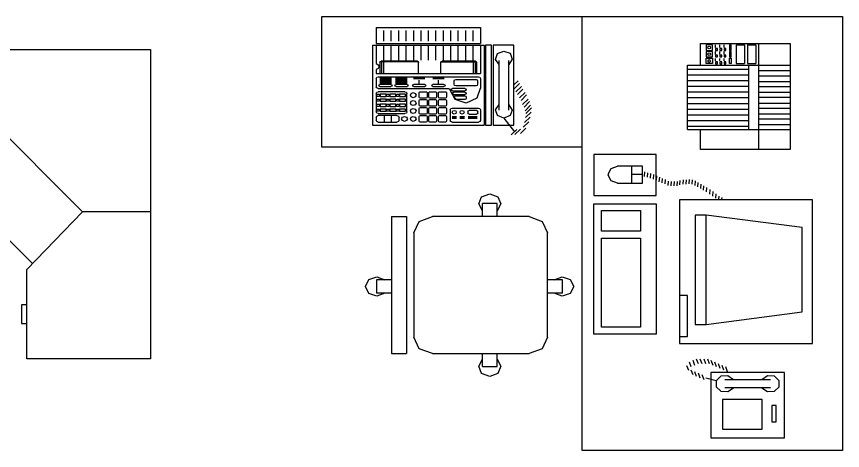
# Model space of a CAD drawing. Header units: millimetres. Extents: x 2198.5 to 2287.8, y 1208.8 to 1298.1.
# Drawn here: x 2219.79 to 2225.07, y 1221.52 to 1224.29 of the extents above; entities that cross this region are included whole.
import ezdxf

# ---------------------------------------------------------------- set-up
doc = ezdxf.new("R2010")
doc.units = ezdxf.units.MM
doc.layers.add('10-MUEBLES', color=7, linetype='Continuous')

# ---------------------------------------------------------------- blocks, each defined once
blk = doc.blocks.new('MOPLS015')
at = {"linetype": 'Continuous'}
for p, q in [((-0.7874, 0), (-0.7874, -0.3302)), ((-1.0388, -0.572), (-0.572, -1.0388)), ((0, -0.7874), (-0.3302, -0.7874))]:
    blk.add_line(p, q, dxfattribs=at)
blk.add_lwpolyline([(-1.5, 0), (0, 0), (0, -1.5), (-0.6, -1.5), (-0.6, -1.0677), (-0.3302, -0.7874), (-0.7874, -0.3302), (-1.0676, -0.6), (-1.5, -0.6), (-1.5, 0)], close=True, dxfattribs=at)
for points in [[(-1.3289, -0.6), (-1.3289, -0.6254), (-1.2386, -0.6254), (-1.2386, -0.6)], [(-0.6, -1.2387), (-0.6254, -1.2387), (-0.6254, -1.329), (-0.6, -1.329)]]:
    blk.add_lwpolyline(points)
blk = doc.blocks.new('escritorio3')
for p, q in [((-49.555, -360.042), (-32.946, -360.042)), ((-49.555, -364.205), (-49.555, -360.042)), ((-41.248, -373.886), (-41.248, -360.042)), ((-32.946, -360.042), (-32.946, -373.886)), ((-47.824, -360.394), (-44.5, -360.394)), ((-47.824, -360.394), (-47.824, -360.903)), ((-47.589, -360.489), (-47.589, -360.825)), ((-47.354, -360.489), (-47.354, -360.825)), ((-47.114, -360.489), (-47.114, -360.825)), ((-46.879, -360.489), (-46.879, -360.825)), ((-46.639, -360.489), (-46.639, -360.825)), ((-46.405, -360.489), (-46.405, -360.825)), ((-46.164, -360.489), (-46.164, -360.825)), ((-45.93, -360.489), (-45.93, -360.825)), ((-45.689, -360.489), (-45.689, -360.825)), ((-45.455, -360.489), (-45.455, -360.825)), ((-45.215, -360.489), (-45.215, -360.825)), ((-44.98, -360.489), (-44.98, -360.825)), ((-44.745, -360.489), (-44.745, -360.825)), ((-44.5, -360.394), (-44.5, -360.903)), ((-47.941, -360.953), (-44.382, -360.953)), ((-47.941, -360.953), (-47.941, -363.512)), ((-47.824, -360.903), (-44.5, -360.903)), ((-47.824, -360.953), (-47.824, -361.545)), ((-47.589, -360.987), (-47.589, -361.434)), ((-47.354, -360.987), (-47.354, -361.434)), ((-47.114, -360.987), (-47.114, -361.434)), ((-46.879, -360.987), (-46.879, -361.434)), ((-46.639, -360.987), (-46.639, -361.434)), ((-46.405, -360.987), (-46.405, -361.434)), ((-46.164, -360.987), (-46.164, -361.434)), ((-45.93, -360.987), (-45.93, -361.434)), ((-45.689, -360.987), (-45.689, -361.434)), ((-45.455, -360.987), (-45.455, -361.434)), ((-45.215, -360.987), (-45.215, -361.434)), ((-44.98, -360.987), (-44.98, -361.434)), ((-44.745, -360.987), (-44.745, -361.434)), ((-44.5, -360.953), (-44.5, -361.858)), ((-44.382, -360.953), (-44.382, -363.512)), ((-44.142, -360.953), (-44.332, -360.953)), ((-44.332, -360.953), (-44.332, -363.512)), ((-44.142, -363.512), (-44.142, -360.953)), ((-43.432, -360.953), (-44.092, -360.953)), ((-44.092, -360.953), (-44.092, -363.512)), ((-43.432, -363.512), (-43.432, -360.953)), ((-37.477, -360.903), (-34.611, -360.903)), ((-37.477, -361.59), (-37.477, -360.903)), ((-37.298, -360.942), (-37.298, -361.121)), ((-37.097, -360.942), (-37.298, -360.942)), ((-37.248, -361.037), (-37.237, -361.003)), ((-37.237, -361.065), (-37.248, -361.037)), ((-37.237, -361.003), (-37.198, -360.992)), ((-37.198, -360.992), (-37.164, -361.003)), ((-37.164, -361.003), (-37.153, -361.037)), ((-37.153, -361.037), (-37.164, -361.065)), ((-37.097, -361.121), (-37.097, -360.942)), ((-36.997, -361.031), (-36.997, -360.947)), ((-36.997, -361.059), (-36.997, -361.121)), ((-36.935, -361.059), (-36.997, -361.059)), ((-36.935, -361.121), (-36.935, -361.059)), ((-36.863, -361.031), (-36.863, -360.947)), ((-36.857, -361.059), (-36.857, -361.121)), ((-36.801, -361.059), (-36.857, -361.059)), ((-36.801, -361.121), (-36.801, -361.059)), ((-36.723, -361.031), (-36.723, -360.947)), ((-36.723, -361.059), (-36.723, -361.121)), ((-36.667, -361.059), (-36.723, -361.059)), ((-36.667, -361.121), (-36.667, -361.059)), ((-36.555, -360.942), (-36.555, -361.121)), ((-36.499, -360.942), (-36.555, -360.942)), ((-36.499, -361.121), (-36.499, -360.942)), ((-36.337, -360.942), (-36.069, -360.942)), ((-36.337, -360.942), (-36.337, -361.545)), ((-36.069, -360.942), (-36.069, -361.545)), ((-35.98, -360.942), (-35.98, -361.545)), ((-35.98, -360.942), (-35.712, -360.942)), ((-35.712, -360.942), (-35.712, -361.545)), ((-35.628, -360.903), (-35.628, -364.283)), ((-34.611, -360.903), (-34.611, -364.283)), ((-44.019, -361.411), (-43.958, -361.227)), ((-43.958, -361.227), (-43.757, -361.143)), ((-43.757, -361.143), (-43.555, -361.216)), ((-43.555, -361.216), (-43.483, -361.4)), ((-37.298, -361.121), (-37.097, -361.121)), ((-37.298, -361.16), (-37.298, -361.333)), ((-37.097, -361.16), (-37.298, -361.16)), ((-37.248, -361.244), (-37.237, -361.216)), ((-37.237, -361.277), (-37.248, -361.244)), ((-37.198, -361.076), (-37.237, -361.065)), ((-37.237, -361.216), (-37.198, -361.204)), ((-37.198, -361.288), (-37.237, -361.277)), ((-37.164, -361.065), (-37.198, -361.076)), ((-37.198, -361.204), (-37.164, -361.216)), ((-37.164, -361.277), (-37.198, -361.288)), ((-37.164, -361.216), (-37.153, -361.244)), ((-37.153, -361.244), (-37.164, -361.277)), ((-37.097, -361.333), (-37.097, -361.16)), ((-36.997, -361.121), (-36.935, -361.121)), ((-36.997, -361.249), (-36.997, -361.16)), ((-36.997, -361.271), (-36.997, -361.333)), ((-36.935, -361.271), (-36.997, -361.271)), ((-36.935, -361.333), (-36.935, -361.271)), ((-36.863, -361.249), (-36.863, -361.16)), ((-36.857, -361.121), (-36.801, -361.121)), ((-36.857, -361.271), (-36.857, -361.333)), ((-36.801, -361.271), (-36.857, -361.271)), ((-36.801, -361.333), (-36.801, -361.271)), ((-36.723, -361.121), (-36.667, -361.121)), ((-36.723, -361.249), (-36.723, -361.16)), ((-36.723, -361.271), (-36.723, -361.333)), ((-36.667, -361.271), (-36.723, -361.271)), ((-36.667, -361.333), (-36.667, -361.271)), ((-36.555, -361.121), (-36.499, -361.121)), ((-36.555, -361.16), (-36.555, -361.333)), ((-36.499, -361.16), (-36.555, -361.16)), ((-36.499, -361.333), (-36.499, -361.16)), ((-47.824, -361.545), (-47.757, -361.579)), ((-47.757, -361.579), (-47.729, -361.64)), ((-47.706, -361.506), (-47.69, -361.478)), ((-47.706, -361.506), (-47.706, -361.858)), ((-47.69, -361.478), (-47.656, -361.461)), ((-47.656, -361.461), (-46.522, -361.461)), ((-47.656, -361.484), (-47.656, -361.858)), ((-46.477, -361.484), (-47.656, -361.484)), ((-47.589, -361.484), (-47.589, -361.858)), ((-46.522, -361.461), (-46.488, -361.478)), ((-46.488, -361.478), (-46.472, -361.506)), ((-46.472, -361.853), (-46.472, -361.506)), ((-45.762, -361.506), (-45.745, -361.478)), ((-45.762, -361.853), (-45.762, -361.506)), ((-45.757, -361.484), (-44.662, -361.484)), ((-45.745, -361.478), (-45.712, -361.461)), ((-45.712, -361.461), (-44.667, -361.461)), ((-44.729, -361.484), (-44.729, -361.858)), ((-44.667, -361.461), (-44.634, -361.478)), ((-44.662, -361.484), (-44.662, -361.858)), ((-44.634, -361.478), (-44.622, -361.506)), ((-44.622, -361.506), (-44.622, -361.858)), ((-43.896, -361.573), (-44.019, -361.411)), ((-43.896, -363.026), (-43.896, -361.45)), ((-43.483, -361.4), (-43.594, -361.568)), ((-43.594, -363.026), (-43.594, -361.45)), ((-37.89, -361.59), (-34.611, -361.59)), ((-37.89, -363.651), (-37.89, -361.59)), ((-37.298, -361.333), (-37.097, -361.333)), ((-37.298, -361.372), (-37.097, -361.372)), ((-37.298, -361.545), (-37.298, -361.372)), ((-37.097, -361.545), (-37.298, -361.545)), ((-37.248, -361.461), (-37.237, -361.434)), ((-37.237, -361.489), (-37.248, -361.461)), ((-37.237, -361.434), (-37.198, -361.417)), ((-37.198, -361.506), (-37.237, -361.489)), ((-37.198, -361.417), (-37.164, -361.434)), ((-37.164, -361.489), (-37.198, -361.506)), ((-37.164, -361.434), (-37.153, -361.461)), ((-37.153, -361.461), (-37.164, -361.489)), ((-37.097, -361.372), (-37.097, -361.545)), ((-36.997, -361.333), (-36.935, -361.333)), ((-36.997, -361.461), (-36.997, -361.378)), ((-36.997, -361.489), (-36.997, -361.551)), ((-36.935, -361.489), (-36.997, -361.489)), ((-36.997, -361.551), (-36.935, -361.551)), ((-36.935, -361.551), (-36.935, -361.489)), ((-36.863, -361.461), (-36.863, -361.378)), ((-36.857, -361.333), (-36.801, -361.333)), ((-36.857, -361.489), (-36.857, -361.551)), ((-36.801, -361.489), (-36.857, -361.489)), ((-36.857, -361.551), (-36.801, -361.551)), ((-36.801, -361.551), (-36.801, -361.489)), ((-36.723, -361.333), (-36.667, -361.333)), ((-36.723, -361.461), (-36.723, -361.378)), ((-36.723, -361.489), (-36.723, -361.551)), ((-36.667, -361.489), (-36.723, -361.489)), ((-36.723, -361.551), (-36.667, -361.551)), ((-36.667, -361.551), (-36.667, -361.489)), ((-36.555, -361.333), (-36.499, -361.333)), ((-36.555, -361.372), (-36.499, -361.372)), ((-36.555, -361.545), (-36.555, -361.372)), ((-36.499, -361.545), (-36.555, -361.545)), ((-36.499, -361.372), (-36.499, -361.545)), ((-36.337, -361.545), (-36.069, -361.545)), ((-35.98, -361.545), (-35.712, -361.545)), ((-35.93, -363.651), (-35.93, -361.59)), ((-47.757, -361.702), (-47.824, -361.73)), ((-47.824, -361.73), (-47.824, -361.858)), ((-47.729, -361.64), (-47.757, -361.702)), ((-37.89, -361.718), (-35.93, -361.718)), ((-35.628, -361.769), (-34.611, -361.769)), ((-47.824, -361.858), (-44.5, -361.858)), ((-47.824, -362.015), (-47.807, -361.975)), ((-47.824, -362.015), (-47.824, -362.288)), ((-47.807, -361.975), (-47.762, -361.964)), ((-47.762, -361.964), (-44.561, -361.964)), ((-47.338, -362.003), (-47.706, -362.003)), ((-47.338, -362.026), (-47.706, -362.026)), ((-47.338, -362.054), (-47.706, -362.054)), ((-47.338, -362.076), (-47.706, -362.076)), ((-47.338, -362.098), (-47.706, -362.098)), ((-46.84, -362.003), (-47.209, -362.003)), ((-46.84, -362.026), (-47.209, -362.026)), ((-46.84, -362.054), (-47.209, -362.054)), ((-46.84, -362.076), (-47.209, -362.076)), ((-46.84, -362.098), (-47.209, -362.098)), ((-46.271, -362.003), (-46.639, -362.003)), ((-46.271, -362.015), (-46.639, -362.015)), ((-46.271, -362.026), (-46.639, -362.026)), ((-46.449, -362.21), (-46.449, -362.07)), ((-45.656, -362.003), (-46.019, -362.003)), ((-45.656, -362.015), (-46.019, -362.015)), ((-45.656, -362.026), (-46.019, -362.026)), ((-45.84, -362.21), (-45.84, -362.07)), ((-45.338, -362.093), (-45.321, -362.059)), ((-45.338, -362.204), (-45.338, -362.093)), ((-45.321, -362.059), (-45.287, -362.048)), ((-45.287, -362.048), (-44.634, -362.048)), ((-44.634, -362.048), (-44.6, -362.059)), ((-44.6, -362.059), (-44.589, -362.093)), ((-44.589, -362.093), (-44.589, -362.204)), ((-44.561, -361.964), (-44.516, -361.975)), ((-44.516, -361.975), (-44.5, -362.015)), ((-44.5, -362.015), (-44.5, -362.339)), ((-43.432, -362.221), (-43.298, -362.093)), ((-37.89, -361.903), (-35.93, -361.903)), ((-37.89, -362.087), (-35.93, -362.087)), ((-35.628, -361.931), (-34.611, -361.931)), ((-35.628, -362.115), (-34.611, -362.115)), ((-47.807, -362.322), (-47.824, -362.288)), ((-47.762, -362.339), (-47.807, -362.322)), ((-47.762, -362.339), (-45.516, -362.339)), ((-47.745, -362.244), (-47.734, -362.221)), ((-47.734, -362.266), (-47.745, -362.238)), ((-47.745, -362.244), (-47.745, -362.238)), ((-47.734, -362.221), (-47.706, -362.21)), ((-47.706, -362.272), (-47.734, -362.266)), ((-47.338, -362.121), (-47.706, -362.121)), ((-47.338, -362.16), (-47.706, -362.16)), ((-47.338, -362.182), (-47.706, -362.182)), ((-47.354, -362.21), (-47.706, -362.21)), ((-47.706, -362.272), (-47.354, -362.272)), ((-47.354, -362.21), (-47.326, -362.221)), ((-47.326, -362.266), (-47.354, -362.272)), ((-47.326, -362.221), (-47.315, -362.244)), ((-47.315, -362.238), (-47.326, -362.266)), ((-47.315, -362.238), (-47.315, -362.244)), ((-47.226, -362.244), (-47.215, -362.221)), ((-47.215, -362.266), (-47.226, -362.238)), ((-47.226, -362.244), (-47.226, -362.238)), ((-47.215, -362.221), (-47.192, -362.21)), ((-47.192, -362.272), (-47.215, -362.266)), ((-46.84, -362.121), (-47.209, -362.121)), ((-46.84, -362.16), (-47.209, -362.16)), ((-46.84, -362.182), (-47.209, -362.182)), ((-46.835, -362.21), (-47.192, -362.21)), ((-47.192, -362.272), (-46.835, -362.272)), ((-46.835, -362.21), (-46.812, -362.221)), ((-46.812, -362.266), (-46.835, -362.272)), ((-46.812, -362.221), (-46.801, -362.244)), ((-46.801, -362.238), (-46.812, -362.266)), ((-46.801, -362.238), (-46.801, -362.244)), ((-46.667, -362.244), (-46.656, -362.221)), ((-46.656, -362.266), (-46.667, -362.238)), ((-46.667, -362.244), (-46.667, -362.238)), ((-46.656, -362.221), (-46.628, -362.21)), ((-46.628, -362.272), (-46.656, -362.266)), ((-46.276, -362.21), (-46.628, -362.21)), ((-46.628, -362.272), (-46.276, -362.272)), ((-46.276, -362.21), (-46.248, -362.221)), ((-46.248, -362.266), (-46.276, -362.272)), ((-46.248, -362.221), (-46.237, -362.244)), ((-46.237, -362.238), (-46.248, -362.266)), ((-46.237, -362.238), (-46.237, -362.244)), ((-46.053, -362.244), (-46.041, -362.221)), ((-46.041, -362.266), (-46.053, -362.238)), ((-46.053, -362.244), (-46.053, -362.238)), ((-46.041, -362.221), (-46.019, -362.21)), ((-46.019, -362.272), (-46.041, -362.266)), ((-45.662, -362.21), (-46.019, -362.21)), ((-46.019, -362.272), (-45.662, -362.272)), ((-45.662, -362.21), (-45.639, -362.221)), ((-45.639, -362.266), (-45.662, -362.272)), ((-45.639, -362.221), (-45.628, -362.244)), ((-45.628, -362.238), (-45.639, -362.266)), ((-45.628, -362.238), (-45.628, -362.244)), ((-45.516, -362.339), (-45.477, -362.355)), ((-45.477, -362.355), (-45.46, -362.389)), ((-45.433, -362.372), (-45.421, -362.35)), ((-45.433, -362.372), (-45.433, -362.378)), ((-45.421, -362.406), (-45.433, -362.378)), ((-45.421, -362.35), (-45.393, -362.339)), ((-44.997, -362.339), (-45.393, -362.339)), ((-45.321, -362.238), (-45.338, -362.204)), ((-45.287, -362.249), (-45.321, -362.238)), ((-44.634, -362.249), (-45.287, -362.249)), ((-44.997, -362.339), (-44.969, -362.35)), ((-44.969, -362.35), (-44.958, -362.372)), ((-44.958, -362.378), (-44.969, -362.406)), ((-44.958, -362.378), (-44.958, -362.372)), ((-44.6, -362.238), (-44.634, -362.249)), ((-44.505, -362.339), (-44.617, -362.651)), ((-44.589, -362.204), (-44.6, -362.238)), ((-44.505, -362.339), (-44.5, -362.339)), ((-43.427, -362.35), (-43.254, -362.177)), ((-43.365, -362.445), (-43.187, -362.272)), ((-43.321, -362.534), (-43.142, -362.361)), ((-37.89, -362.266), (-35.93, -362.266)), ((-35.628, -362.277), (-34.611, -362.277)), ((-47.824, -362.495), (-47.807, -362.456)), ((-47.824, -362.495), (-47.824, -363.087)), ((-47.807, -362.456), (-47.762, -362.445)), ((-47.801, -362.529), (-47.796, -362.523)), ((-47.801, -362.579), (-47.801, -362.529)), ((-47.796, -362.584), (-47.801, -362.579)), ((-47.796, -362.523), (-47.79, -362.517)), ((-47.79, -362.59), (-47.796, -362.584)), ((-47.79, -362.517), (-47.729, -362.517)), ((-47.729, -362.59), (-47.79, -362.59)), ((-46.907, -362.445), (-47.762, -362.445)), ((-47.729, -362.517), (-47.717, -362.523)), ((-47.717, -362.584), (-47.729, -362.59)), ((-47.717, -362.523), (-47.717, -362.529)), ((-47.717, -362.529), (-47.717, -362.579)), ((-47.717, -362.579), (-47.717, -362.584)), ((-47.701, -362.517), (-47.701, -362.59)), ((-47.505, -362.517), (-47.701, -362.517)), ((-47.701, -362.59), (-47.505, -362.59)), ((-47.505, -362.59), (-47.505, -362.517)), ((-47.494, -362.529), (-47.488, -362.523)), ((-47.494, -362.579), (-47.494, -362.529)), ((-47.488, -362.584), (-47.494, -362.579)), ((-47.488, -362.523), (-47.483, -362.517)), ((-47.483, -362.59), (-47.488, -362.584)), ((-47.483, -362.517), (-47.421, -362.517)), ((-47.421, -362.59), (-47.483, -362.59)), ((-47.421, -362.517), (-47.41, -362.523)), ((-47.41, -362.584), (-47.421, -362.59)), ((-47.41, -362.523), (-47.41, -362.529)), ((-47.41, -362.529), (-47.41, -362.579)), ((-47.41, -362.579), (-47.41, -362.584)), ((-47.393, -362.517), (-47.393, -362.59)), ((-47.198, -362.517), (-47.393, -362.517)), ((-47.393, -362.59), (-47.198, -362.59)), ((-47.198, -362.59), (-47.198, -362.517)), ((-47.181, -362.529), (-47.176, -362.523)), ((-47.181, -362.579), (-47.181, -362.529)), ((-47.176, -362.584), (-47.181, -362.579)), ((-47.176, -362.523), (-47.17, -362.517)), ((-47.17, -362.59), (-47.176, -362.584)), ((-47.17, -362.517), (-47.109, -362.517)), ((-47.109, -362.59), (-47.17, -362.59)), ((-47.109, -362.517), (-47.097, -362.523)), ((-47.097, -362.584), (-47.109, -362.59)), ((-47.097, -362.523), (-47.097, -362.529)), ((-47.097, -362.529), (-47.097, -362.579)), ((-47.097, -362.579), (-47.097, -362.584)), ((-47.081, -362.517), (-47.081, -362.59)), ((-46.885, -362.517), (-47.081, -362.517)), ((-47.081, -362.59), (-46.885, -362.59)), ((-46.907, -362.445), (-46.863, -362.456)), ((-46.885, -362.59), (-46.885, -362.517)), ((-46.863, -362.456), (-46.846, -362.495)), ((-46.846, -363.087), (-46.846, -362.495)), ((-46.734, -362.551), (-46.712, -362.495)), ((-46.712, -362.607), (-46.734, -362.551)), ((-46.712, -362.495), (-46.645, -362.467)), ((-46.645, -362.635), (-46.712, -362.607)), ((-46.645, -362.467), (-46.578, -362.495)), ((-46.578, -362.607), (-46.645, -362.635)), ((-46.578, -362.495), (-46.55, -362.551)), ((-46.55, -362.551), (-46.578, -362.607)), ((-46.455, -362.478), (-46.444, -362.45)), ((-46.455, -362.618), (-46.455, -362.478)), ((-46.444, -362.64), (-46.455, -362.618)), ((-46.444, -362.45), (-46.416, -362.445)), ((-46.416, -362.651), (-46.444, -362.64)), ((-46.416, -362.445), (-46.237, -362.445)), ((-46.237, -362.445), (-46.209, -362.45)), ((-46.209, -362.64), (-46.237, -362.651)), ((-46.209, -362.45), (-46.198, -362.478)), ((-46.198, -362.618), (-46.209, -362.64)), ((-46.198, -362.478), (-46.198, -362.618)), ((-46.148, -362.478), (-46.136, -362.45)), ((-46.148, -362.618), (-46.148, -362.478)), ((-46.136, -362.64), (-46.148, -362.618)), ((-46.136, -362.45), (-46.114, -362.445)), ((-46.114, -362.651), (-46.136, -362.64)), ((-46.114, -362.445), (-45.93, -362.445)), ((-45.93, -362.445), (-45.907, -362.45)), ((-45.907, -362.64), (-45.93, -362.651)), ((-45.907, -362.45), (-45.896, -362.478)), ((-45.896, -362.618), (-45.907, -362.64)), ((-45.896, -362.478), (-45.896, -362.618)), ((-45.835, -362.478), (-45.824, -362.45)), ((-45.835, -362.618), (-45.835, -362.478)), ((-45.824, -362.64), (-45.835, -362.618)), ((-45.824, -362.45), (-45.796, -362.445)), ((-45.796, -362.651), (-45.824, -362.64)), ((-45.796, -362.445), (-45.617, -362.445)), ((-45.617, -362.445), (-45.589, -362.45)), ((-45.589, -362.64), (-45.617, -362.651)), ((-45.589, -362.45), (-45.578, -362.478)), ((-45.578, -362.618), (-45.589, -362.64)), ((-45.578, -362.478), (-45.578, -362.618)), ((-45.304, -362.691), (-45.46, -362.389)), ((-45.393, -362.411), (-45.421, -362.406)), ((-45.393, -362.411), (-44.997, -362.411)), ((-45.388, -362.489), (-45.377, -362.467)), ((-45.388, -362.489), (-45.388, -362.495)), ((-45.377, -362.517), (-45.388, -362.495)), ((-45.377, -362.467), (-45.349, -362.456)), ((-45.349, -362.529), (-45.377, -362.517)), ((-44.997, -362.456), (-45.349, -362.456)), ((-45.349, -362.529), (-44.997, -362.529)), ((-45.332, -362.596), (-45.321, -362.573)), ((-45.326, -362.623), (-45.332, -362.596)), ((-45.326, -362.623), (-45.27, -362.674)), ((-45.321, -362.573), (-45.298, -362.568)), ((-45.298, -362.568), (-44.997, -362.568)), ((-44.969, -362.406), (-44.997, -362.411)), ((-44.997, -362.456), (-44.969, -362.467)), ((-44.969, -362.517), (-44.997, -362.529)), ((-44.997, -362.568), (-44.969, -362.579)), ((-44.969, -362.467), (-44.958, -362.489)), ((-44.958, -362.495), (-44.969, -362.517)), ((-44.969, -362.579), (-44.958, -362.601)), ((-44.958, -362.495), (-44.958, -362.489)), ((-44.958, -362.601), (-44.958, -362.657)), ((-43.248, -362.635), (-43.069, -362.461)), ((-43.203, -362.718), (-43.025, -362.545)), ((-37.89, -362.45), (-35.93, -362.45)), ((-37.89, -362.629), (-35.93, -362.629)), ((-35.628, -362.456), (-34.611, -362.456)), ((-35.628, -362.618), (-34.611, -362.618)), ((-47.801, -362.685), (-47.796, -362.679)), ((-47.801, -362.735), (-47.801, -362.685)), ((-47.796, -362.741), (-47.801, -362.735)), ((-47.801, -362.847), (-47.796, -362.841)), ((-47.801, -362.897), (-47.801, -362.847)), ((-47.796, -362.903), (-47.801, -362.897)), ((-47.796, -362.679), (-47.79, -362.679)), ((-47.79, -362.746), (-47.796, -362.741)), ((-47.796, -362.841), (-47.79, -362.836)), ((-47.79, -362.908), (-47.796, -362.903)), ((-47.79, -362.679), (-47.729, -362.679)), ((-47.729, -362.746), (-47.79, -362.746)), ((-47.79, -362.836), (-47.729, -362.836)), ((-47.729, -362.679), (-47.717, -362.679)), ((-47.717, -362.741), (-47.729, -362.746)), ((-47.729, -362.836), (-47.717, -362.841)), ((-47.717, -362.903), (-47.729, -362.908)), ((-47.717, -362.679), (-47.717, -362.685)), ((-47.717, -362.685), (-47.717, -362.735)), ((-47.717, -362.735), (-47.717, -362.741)), ((-47.717, -362.841), (-47.717, -362.847)), ((-47.717, -362.847), (-47.717, -362.897)), ((-47.717, -362.897), (-47.717, -362.903)), ((-47.701, -362.679), (-47.701, -362.746)), ((-47.505, -362.679), (-47.701, -362.679)), ((-47.701, -362.746), (-47.505, -362.746)), ((-47.701, -362.836), (-47.701, -362.908)), ((-47.505, -362.836), (-47.701, -362.836)), ((-47.505, -362.746), (-47.505, -362.679)), ((-47.505, -362.908), (-47.505, -362.836)), ((-47.494, -362.685), (-47.488, -362.679)), ((-47.494, -362.735), (-47.494, -362.685)), ((-47.488, -362.741), (-47.494, -362.735)), ((-47.494, -362.847), (-47.488, -362.841)), ((-47.494, -362.897), (-47.494, -362.847)), ((-47.488, -362.903), (-47.494, -362.897)), ((-47.488, -362.679), (-47.483, -362.679)), ((-47.483, -362.746), (-47.488, -362.741)), ((-47.488, -362.841), (-47.483, -362.836)), ((-47.483, -362.908), (-47.488, -362.903)), ((-47.483, -362.679), (-47.421, -362.679)), ((-47.421, -362.746), (-47.483, -362.746)), ((-47.483, -362.836), (-47.421, -362.836)), ((-47.421, -362.679), (-47.41, -362.679)), ((-47.41, -362.741), (-47.421, -362.746)), ((-47.421, -362.836), (-47.41, -362.841)), ((-47.41, -362.903), (-47.421, -362.908)), ((-47.41, -362.679), (-47.41, -362.685)), ((-47.41, -362.685), (-47.41, -362.735)), ((-47.41, -362.735), (-47.41, -362.741)), ((-47.41, -362.841), (-47.41, -362.847)), ((-47.41, -362.847), (-47.41, -362.897)), ((-47.41, -362.897), (-47.41, -362.903)), ((-47.393, -362.679), (-47.393, -362.746)), ((-47.198, -362.679), (-47.393, -362.679)), ((-47.393, -362.746), (-47.198, -362.746)), ((-47.393, -362.836), (-47.393, -362.908)), ((-47.198, -362.836), (-47.393, -362.836)), ((-47.198, -362.746), (-47.198, -362.679)), ((-47.198, -362.908), (-47.198, -362.836)), ((-47.181, -362.685), (-47.176, -362.679)), ((-47.181, -362.735), (-47.181, -362.685)), ((-47.176, -362.741), (-47.181, -362.735)), ((-47.181, -362.847), (-47.176, -362.841)), ((-47.181, -362.897), (-47.181, -362.847)), ((-47.176, -362.903), (-47.181, -362.897)), ((-47.176, -362.679), (-47.17, -362.679)), ((-47.17, -362.746), (-47.176, -362.741)), ((-47.176, -362.841), (-47.17, -362.836)), ((-47.17, -362.908), (-47.176, -362.903)), ((-47.17, -362.679), (-47.109, -362.679)), ((-47.109, -362.746), (-47.17, -362.746)), ((-47.17, -362.836), (-47.109, -362.836)), ((-47.109, -362.679), (-47.097, -362.679)), ((-47.097, -362.741), (-47.109, -362.746)), ((-47.109, -362.836), (-47.097, -362.841)), ((-47.097, -362.903), (-47.109, -362.908)), ((-47.097, -362.679), (-47.097, -362.685)), ((-47.097, -362.685), (-47.097, -362.735)), ((-47.097, -362.735), (-47.097, -362.741)), ((-47.097, -362.841), (-47.097, -362.847)), ((-47.097, -362.847), (-47.097, -362.897)), ((-47.097, -362.897), (-47.097, -362.903)), ((-47.081, -362.679), (-47.081, -362.746)), ((-46.885, -362.679), (-47.081, -362.679)), ((-47.081, -362.746), (-46.885, -362.746)), ((-47.081, -362.836), (-47.081, -362.908)), ((-46.885, -362.836), (-47.081, -362.836)), ((-46.885, -362.746), (-46.885, -362.679)), ((-46.885, -362.908), (-46.885, -362.836)), ((-46.734, -362.802), (-46.712, -362.746)), ((-46.712, -362.858), (-46.734, -362.802)), ((-46.712, -362.746), (-46.645, -362.718)), ((-46.645, -362.88), (-46.712, -362.858)), ((-46.645, -362.718), (-46.578, -362.746)), ((-46.578, -362.858), (-46.645, -362.88)), ((-46.578, -362.746), (-46.55, -362.802)), ((-46.55, -362.802), (-46.578, -362.858)), ((-46.455, -362.724), (-46.444, -362.702)), ((-46.455, -362.869), (-46.455, -362.724)), ((-46.444, -362.892), (-46.455, -362.869)), ((-46.444, -362.702), (-46.416, -362.691)), ((-46.416, -362.903), (-46.444, -362.892)), ((-46.237, -362.651), (-46.416, -362.651)), ((-46.416, -362.691), (-46.237, -362.691)), ((-46.237, -362.903), (-46.416, -362.903)), ((-46.237, -362.691), (-46.209, -362.702)), ((-46.209, -362.892), (-46.237, -362.903)), ((-46.209, -362.702), (-46.198, -362.724)), ((-46.198, -362.869), (-46.209, -362.892)), ((-46.198, -362.724), (-46.198, -362.869)), ((-46.148, -362.724), (-46.136, -362.702)), ((-46.148, -362.869), (-46.148, -362.724)), ((-46.136, -362.892), (-46.148, -362.869)), ((-46.136, -362.702), (-46.114, -362.691)), ((-46.114, -362.903), (-46.136, -362.892)), ((-45.93, -362.651), (-46.114, -362.651)), ((-46.114, -362.691), (-45.93, -362.691)), ((-45.93, -362.903), (-46.114, -362.903)), ((-45.93, -362.691), (-45.907, -362.702)), ((-45.907, -362.892), (-45.93, -362.903)), ((-45.907, -362.702), (-45.896, -362.724)), ((-45.896, -362.869), (-45.907, -362.892)), ((-45.896, -362.724), (-45.896, -362.869)), ((-45.835, -362.724), (-45.824, -362.702)), ((-45.835, -362.869), (-45.835, -362.724)), ((-45.824, -362.892), (-45.835, -362.869)), ((-45.824, -362.702), (-45.796, -362.691)), ((-45.796, -362.903), (-45.824, -362.892)), ((-45.617, -362.651), (-45.796, -362.651)), ((-45.796, -362.691), (-45.617, -362.691)), ((-45.617, -362.903), (-45.796, -362.903)), ((-45.617, -362.691), (-45.589, -362.702)), ((-45.589, -362.892), (-45.617, -362.903)), ((-45.589, -362.702), (-45.578, -362.724)), ((-45.578, -362.869), (-45.589, -362.892)), ((-45.578, -362.724), (-45.578, -362.869)), ((-44.952, -362.802), (-45.304, -362.691)), ((-45.237, -362.691), (-45.27, -362.674)), ((-44.997, -362.691), (-45.237, -362.691)), ((-44.969, -362.679), (-44.997, -362.691)), ((-44.958, -362.657), (-44.969, -362.679)), ((-44.617, -362.651), (-44.952, -362.802)), ((-44.019, -363.015), (-43.896, -362.847)), ((-43.594, -362.858), (-43.483, -363.026)), ((-43.153, -362.847), (-42.974, -362.674)), ((-43.108, -362.931), (-42.93, -362.758)), ((-43.069, -363.048), (-42.896, -362.875)), ((-37.89, -362.813), (-35.93, -362.813)), ((-35.628, -362.802), (-34.611, -362.802)), ((-47.807, -363.121), (-47.824, -363.087)), ((-47.762, -363.137), (-47.807, -363.121)), ((-47.801, -363.009), (-47.796, -362.998)), ((-47.801, -363.054), (-47.801, -363.009)), ((-47.796, -363.065), (-47.801, -363.054)), ((-47.796, -362.998), (-47.79, -362.998)), ((-47.79, -363.065), (-47.796, -363.065)), ((-47.729, -362.908), (-47.79, -362.908)), ((-47.79, -362.998), (-47.729, -362.998)), ((-47.729, -363.065), (-47.79, -363.065)), ((-47.762, -363.137), (-46.907, -363.137)), ((-47.729, -362.998), (-47.717, -362.998)), ((-47.717, -363.065), (-47.729, -363.065)), ((-47.717, -362.998), (-47.717, -363.009)), ((-47.717, -363.009), (-47.717, -363.054)), ((-47.717, -363.054), (-47.717, -363.065)), ((-47.701, -362.908), (-47.505, -362.908)), ((-47.701, -362.998), (-47.701, -363.065)), ((-47.505, -362.998), (-47.701, -362.998)), ((-47.701, -363.065), (-47.505, -363.065)), ((-47.505, -363.065), (-47.505, -362.998)), ((-47.494, -363.009), (-47.488, -362.998)), ((-47.494, -363.054), (-47.494, -363.009)), ((-47.488, -363.065), (-47.494, -363.054)), ((-47.488, -362.998), (-47.477, -362.998)), ((-47.477, -363.065), (-47.488, -363.065)), ((-47.421, -362.908), (-47.483, -362.908)), ((-47.477, -362.998), (-47.421, -362.998)), ((-47.421, -363.065), (-47.477, -363.065)), ((-47.421, -362.998), (-47.41, -362.998)), ((-47.41, -363.065), (-47.421, -363.065)), ((-47.41, -362.998), (-47.405, -363.009)), ((-47.405, -363.054), (-47.41, -363.065)), ((-47.405, -363.009), (-47.405, -363.054)), ((-47.393, -362.908), (-47.198, -362.908)), ((-47.388, -362.998), (-47.388, -363.065)), ((-47.192, -362.998), (-47.388, -362.998)), ((-47.388, -363.065), (-47.192, -363.065)), ((-47.192, -363.065), (-47.192, -362.998)), ((-47.181, -363.009), (-47.176, -362.998)), ((-47.181, -363.054), (-47.181, -363.009)), ((-47.176, -363.065), (-47.181, -363.054)), ((-47.176, -362.998), (-47.164, -362.998)), ((-47.164, -363.065), (-47.176, -363.065)), ((-47.109, -362.908), (-47.17, -362.908)), ((-47.164, -362.998), (-47.109, -362.998)), ((-47.109, -363.065), (-47.164, -363.065)), ((-47.109, -362.998), (-47.097, -362.998)), ((-47.097, -363.065), (-47.109, -363.065)), ((-47.097, -362.998), (-47.097, -363.009)), ((-47.097, -363.009), (-47.097, -363.054)), ((-47.097, -363.054), (-47.097, -363.065)), ((-47.081, -362.908), (-46.885, -362.908)), ((-47.081, -362.998), (-47.081, -363.065)), ((-46.885, -362.998), (-47.081, -362.998)), ((-47.081, -363.065), (-46.885, -363.065)), ((-46.863, -363.121), (-46.907, -363.137)), ((-46.885, -363.065), (-46.885, -362.998)), ((-46.846, -363.087), (-46.863, -363.121)), ((-46.734, -363.054), (-46.712, -362.998)), ((-46.712, -363.115), (-46.734, -363.054)), ((-46.712, -362.998), (-46.645, -362.975)), ((-46.645, -363.137), (-46.712, -363.115)), ((-46.645, -362.975), (-46.578, -362.998)), ((-46.578, -363.115), (-46.645, -363.137)), ((-46.578, -362.998), (-46.55, -363.054)), ((-46.55, -363.054), (-46.578, -363.115)), ((-46.455, -362.981), (-46.444, -362.959)), ((-46.455, -363.121), (-46.455, -362.981)), ((-46.444, -363.143), (-46.455, -363.121)), ((-46.444, -362.959), (-46.416, -362.948)), ((-46.416, -363.154), (-46.444, -363.143)), ((-46.416, -362.948), (-46.237, -362.948)), ((-46.237, -363.154), (-46.416, -363.154)), ((-46.237, -362.948), (-46.209, -362.959)), ((-46.209, -363.143), (-46.237, -363.154)), ((-46.209, -362.959), (-46.198, -362.981)), ((-46.198, -363.121), (-46.209, -363.143)), ((-46.198, -362.981), (-46.198, -363.121)), ((-46.148, -362.981), (-46.136, -362.959)), ((-46.148, -363.121), (-46.148, -362.981)), ((-46.136, -363.143), (-46.148, -363.121)), ((-46.136, -362.959), (-46.114, -362.948)), ((-46.114, -363.154), (-46.136, -363.143)), ((-46.114, -362.948), (-45.93, -362.948)), ((-45.93, -363.154), (-46.114, -363.154)), ((-45.93, -362.948), (-45.907, -362.959)), ((-45.907, -363.143), (-45.93, -363.154)), ((-45.907, -362.959), (-45.896, -362.981)), ((-45.896, -363.121), (-45.907, -363.143)), ((-45.896, -362.981), (-45.896, -363.121)), ((-45.835, -362.981), (-45.824, -362.959)), ((-45.835, -363.121), (-45.835, -362.981)), ((-45.824, -363.143), (-45.835, -363.121)), ((-45.824, -362.959), (-45.796, -362.948)), ((-45.796, -363.154), (-45.824, -363.143)), ((-45.796, -362.948), (-45.617, -362.948)), ((-45.617, -363.154), (-45.796, -363.154)), ((-45.617, -362.948), (-45.589, -362.959)), ((-45.589, -363.143), (-45.617, -363.154)), ((-45.589, -362.959), (-45.578, -362.981)), ((-45.578, -363.121), (-45.589, -363.143)), ((-45.578, -362.981), (-45.578, -363.121)), ((-45.46, -363.02), (-45.444, -362.981)), ((-45.46, -363.02), (-45.46, -363.355)), ((-45.444, -362.981), (-45.399, -362.964)), ((-45.399, -362.964), (-44.561, -362.964)), ((-45.399, -363.098), (-45.377, -363.054)), ((-45.377, -363.137), (-45.399, -363.098)), ((-45.377, -363.054), (-45.332, -363.037)), ((-45.332, -363.154), (-45.377, -363.137)), ((-45.332, -363.037), (-45.287, -363.054)), ((-45.287, -363.137), (-45.332, -363.154)), ((-45.287, -363.054), (-45.27, -363.098)), ((-45.27, -363.098), (-45.287, -363.137)), ((-45.148, -363.098), (-45.131, -363.054)), ((-45.131, -363.137), (-45.148, -363.098)), ((-45.131, -363.054), (-45.081, -363.037)), ((-45.081, -363.154), (-45.131, -363.137)), ((-45.081, -363.037), (-45.036, -363.054)), ((-45.036, -363.137), (-45.081, -363.154)), ((-45.036, -363.054), (-45.019, -363.098)), ((-45.019, -363.098), (-45.036, -363.137)), ((-44.902, -363.07), (-44.891, -363.048)), ((-44.902, -363.07), (-44.902, -363.121)), ((-44.891, -363.143), (-44.902, -363.121)), ((-44.891, -363.048), (-44.863, -363.037)), ((-44.863, -363.154), (-44.891, -363.143)), ((-44.622, -363.037), (-44.863, -363.037)), ((-44.863, -363.154), (-44.622, -363.154)), ((-44.622, -363.037), (-44.595, -363.048)), ((-44.595, -363.143), (-44.622, -363.154)), ((-44.595, -363.048), (-44.583, -363.07)), ((-44.583, -363.121), (-44.595, -363.143)), ((-44.583, -363.121), (-44.583, -363.07)), ((-44.561, -362.964), (-44.516, -362.981)), ((-44.516, -362.981), (-44.5, -363.02)), ((-44.5, -363.02), (-44.5, -363.355)), ((-43.958, -363.199), (-44.019, -363.015)), ((-43.483, -363.026), (-43.555, -363.204)), ((-43.064, -363.266), (-42.885, -363.093)), ((-43.047, -363.132), (-42.868, -362.959)), ((-37.89, -362.998), (-35.93, -362.998)), ((-35.628, -362.964), (-34.611, -362.964)), ((-35.628, -363.143), (-34.611, -363.143)), ((-47.824, -363.26), (-47.807, -363.216)), ((-47.824, -363.26), (-47.824, -363.35)), ((-47.807, -363.389), (-47.824, -363.35)), ((-47.807, -363.216), (-47.757, -363.199)), ((-47.757, -363.411), (-47.807, -363.389)), ((-47.164, -363.199), (-47.757, -363.199)), ((-47.757, -363.411), (-47.164, -363.411)), ((-47.572, -363.199), (-47.572, -363.411)), ((-47.343, -363.199), (-47.343, -363.411)), ((-47.164, -363.199), (-47.114, -363.216)), ((-47.114, -363.389), (-47.164, -363.411)), ((-47.114, -363.216), (-47.097, -363.26)), ((-47.097, -363.35), (-47.114, -363.389)), ((-47.097, -363.35), (-47.097, -363.26)), ((-47.014, -363.305), (-46.986, -363.249)), ((-46.986, -363.361), (-47.014, -363.305)), ((-46.986, -363.249), (-46.919, -363.227)), ((-46.919, -363.389), (-46.986, -363.361)), ((-46.919, -363.227), (-46.857, -363.249)), ((-46.857, -363.361), (-46.919, -363.389)), ((-46.857, -363.249), (-46.829, -363.305)), ((-46.829, -363.305), (-46.857, -363.361)), ((-46.734, -363.305), (-46.712, -363.249)), ((-46.712, -363.361), (-46.734, -363.305)), ((-46.712, -363.249), (-46.645, -363.227)), ((-46.645, -363.389), (-46.712, -363.361)), ((-46.645, -363.227), (-46.578, -363.249)), ((-46.578, -363.361), (-46.645, -363.389)), ((-46.578, -363.249), (-46.55, -363.305)), ((-46.55, -363.305), (-46.578, -363.361)), ((-46.455, -363.232), (-46.444, -363.21)), ((-46.455, -363.378), (-46.455, -363.232)), ((-46.444, -363.4), (-46.455, -363.378)), ((-46.444, -363.21), (-46.416, -363.199)), ((-46.416, -363.411), (-46.444, -363.4)), ((-46.416, -363.199), (-46.237, -363.199)), ((-46.237, -363.411), (-46.416, -363.411)), ((-46.237, -363.199), (-46.209, -363.21)), ((-46.209, -363.4), (-46.237, -363.411)), ((-46.209, -363.21), (-46.198, -363.232)), ((-46.198, -363.378), (-46.209, -363.4)), ((-46.198, -363.232), (-46.198, -363.378)), ((-46.148, -363.232), (-46.136, -363.21)), ((-46.148, -363.378), (-46.148, -363.232)), ((-46.136, -363.4), (-46.148, -363.378)), ((-46.136, -363.21), (-46.114, -363.199)), ((-46.114, -363.411), (-46.136, -363.4)), ((-46.114, -363.199), (-45.93, -363.199)), ((-45.93, -363.411), (-46.114, -363.411)), ((-45.93, -363.199), (-45.907, -363.21)), ((-45.907, -363.4), (-45.93, -363.411)), ((-45.907, -363.21), (-45.896, -363.232)), ((-45.896, -363.378), (-45.907, -363.4)), ((-45.896, -363.232), (-45.896, -363.378)), ((-45.835, -363.232), (-45.824, -363.21)), ((-45.835, -363.378), (-45.835, -363.232)), ((-45.824, -363.4), (-45.835, -363.378)), ((-45.824, -363.21), (-45.796, -363.199)), ((-45.796, -363.411), (-45.824, -363.4)), ((-45.796, -363.199), (-45.617, -363.199)), ((-45.617, -363.411), (-45.796, -363.411)), ((-45.617, -363.199), (-45.589, -363.21)), ((-45.589, -363.4), (-45.617, -363.411)), ((-45.589, -363.21), (-45.578, -363.232)), ((-45.578, -363.378), (-45.589, -363.4)), ((-45.578, -363.232), (-45.578, -363.378)), ((-45.444, -363.394), (-45.46, -363.355)), ((-45.399, -363.411), (-45.444, -363.394)), ((-45.259, -363.244), (-45.405, -363.244)), ((-45.259, -363.266), (-45.405, -363.266)), ((-45.259, -363.283), (-45.405, -363.283)), ((-45.259, -363.299), (-45.405, -363.299)), ((-45.399, -363.411), (-44.561, -363.411)), ((-45.008, -363.244), (-45.153, -363.244)), ((-45.008, -363.266), (-45.153, -363.266)), ((-45.008, -363.283), (-45.153, -363.283)), ((-45.008, -363.299), (-45.153, -363.299)), ((-44.6, -363.244), (-44.885, -363.244)), ((-44.6, -363.266), (-44.885, -363.266)), ((-44.6, -363.283), (-44.885, -363.283)), ((-44.6, -363.299), (-44.885, -363.299)), ((-44.516, -363.394), (-44.561, -363.411)), ((-44.5, -363.355), (-44.516, -363.394)), ((-43.757, -363.283), (-43.958, -363.199)), ((-43.555, -363.204), (-43.757, -363.283)), ((-43.757, -363.283), (-43.416, -363.724)), ((-43.131, -363.573), (-42.958, -363.4)), ((-43.092, -363.422), (-42.913, -363.249)), ((-37.89, -363.177), (-35.93, -363.177)), ((-37.89, -363.361), (-35.93, -363.361)), ((-35.628, -363.305), (-34.611, -363.305)), ((-47.941, -363.512), (-44.382, -363.512)), ((-44.332, -363.512), (-44.142, -363.512)), ((-44.092, -363.512), (-43.432, -363.512)), ((-43.516, -363.819), (-43.338, -363.646)), ((-43.399, -363.808), (-43.22, -363.635)), ((-43.22, -363.774), (-43.047, -363.601)), ((-37.89, -363.54), (-35.93, -363.54)), ((-37.89, -363.651), (-34.611, -363.651)), ((-37.477, -364.283), (-37.477, -363.651)), ((-35.628, -363.489), (-34.611, -363.489)), ((-41.248, -364.205), (-49.555, -364.205)), ((-40.885, -364.445), (-40.885, -365.752)), ((-38.896, -364.445), (-40.885, -364.445)), ((-38.896, -365.752), (-38.896, -364.445)), ((-34.611, -364.283), (-37.477, -364.283)), ((-40.421, -365.07), (-40.332, -364.886)), ((-40.332, -364.886), (-40.12, -364.813)), ((-39.332, -364.813), (-40.12, -364.813)), ((-39.667, -365.361), (-39.667, -364.813)), ((-39.332, -365.361), (-39.332, -364.813)), ((-39.265, -364.998), (-39.276, -365.143)), ((-40.421, -365.07), (-40.421, -365.104)), ((-40.332, -365.288), (-40.421, -365.104)), ((-39.332, -365.087), (-39.667, -365.087)), ((-39.17, -365.026), (-39.181, -365.165)), ((-39.075, -365.054), (-39.086, -365.199)), ((-38.98, -365.087), (-38.991, -365.232)), ((-38.885, -365.121), (-38.896, -365.26)), ((-38.79, -365.171), (-38.801, -365.316)), ((-38.695, -365.205), (-38.706, -365.35)), ((-38.6, -365.238), (-38.617, -365.383)), ((-38.131, -365.272), (-38.142, -365.411)), ((-38.025, -365.249), (-38.036, -365.389)), ((-37.93, -365.255), (-37.941, -365.394)), ((-37.835, -365.238), (-37.846, -365.383)), ((-37.74, -365.249), (-37.751, -365.389)), ((-40.12, -365.361), (-40.332, -365.288)), ((-40.12, -365.361), (-39.332, -365.361)), ((-38.511, -365.294), (-38.522, -365.434)), ((-38.416, -365.3), (-38.427, -365.439)), ((-38.321, -365.305), (-38.332, -365.445)), ((-38.226, -365.3), (-38.237, -365.445)), ((-37.645, -365.288), (-37.656, -365.434)), ((-37.561, -365.333), (-37.572, -365.473)), ((-37.466, -365.389), (-37.477, -365.529)), ((-37.382, -365.439), (-37.393, -365.579)), ((-37.287, -365.501), (-37.298, -365.64)), ((-44.555, -366.02), (-44.46, -365.791)), ((-44.46, -365.791), (-44.203, -365.696)), ((-44.203, -365.696), (-43.946, -365.791)), ((-43.946, -365.791), (-43.846, -366.02)), ((-40.885, -365.752), (-38.896, -365.752)), ((-37.181, -365.562), (-37.192, -365.707)), ((-37.086, -365.624), (-37.097, -365.769)), ((-36.991, -365.696), (-37.002, -365.841)), ((-36.896, -365.769), (-36.907, -365.864)), ((-44.438, -366.244), (-44.555, -366.02)), ((-43.963, -366.009), (-44.438, -366.009)), ((-44.438, -366.422), (-44.438, -366.009)), ((-43.963, -366.422), (-43.963, -366.009)), ((-43.846, -366.02), (-43.963, -366.244)), ((-40.885, -366.015), (-38.89, -366.015)), ((-40.885, -370.171), (-40.885, -366.015)), ((-38.89, -366.015), (-38.89, -370.171)), ((-33.907, -365.886), (-38.142, -365.886)), ((-38.142, -365.886), (-38.142, -370.473)), ((-36.801, -365.813), (-36.807, -365.864)), ((-33.907, -370.473), (-33.907, -365.886)), ((-40.639, -366.232), (-39.393, -366.232)), ((-40.639, -366.892), (-40.639, -366.232)), ((-39.393, -366.232), (-39.393, -366.892)), ((-47.338, -366.422), (-46.863, -366.422)), ((-47.338, -366.422), (-47.338, -370.791)), ((-46.863, -366.422), (-46.863, -370.791)), ((-46.628, -366.948), (-46.449, -366.579)), ((-46.449, -366.579), (-46.03, -366.422)), ((-42.946, -366.422), (-46.03, -366.422)), ((-42.946, -366.422), (-42.527, -366.579)), ((-42.527, -366.579), (-42.354, -366.948)), ((-37.65, -366.383), (-37.65, -369.869)), ((-37.298, -366.383), (-37.65, -366.383)), ((-37.298, -369.869), (-37.298, -366.383)), ((-34.231, -366.774), (-37.298, -366.383)), ((-34.231, -369.462), (-34.231, -366.774)), ((-46.628, -366.948), (-46.628, -370.272)), ((-42.354, -370.272), (-42.354, -366.948)), ((-39.393, -366.892), (-40.639, -366.892)), ((-40.639, -367.11), (-39.393, -367.11)), ((-40.639, -369.948), (-40.639, -367.11)), ((-39.393, -367.11), (-39.393, -369.948)), ((-48.17, -368.652), (-48.058, -368.428)), ((-48.058, -368.428), (-47.801, -368.344)), ((-47.801, -368.344), (-47.55, -368.445)), ((-42.142, -368.445), (-41.891, -368.344)), ((-41.891, -368.344), (-41.634, -368.428)), ((-41.634, -368.428), (-41.522, -368.652)), ((-48.058, -368.881), (-48.17, -368.652)), ((-47.338, -368.445), (-47.812, -368.445)), ((-47.812, -368.445), (-47.812, -368.864)), ((-41.879, -368.445), (-42.354, -368.445)), ((-41.879, -368.864), (-41.879, -368.445)), ((-41.522, -368.652), (-41.634, -368.881)), ((-47.801, -368.964), (-48.058, -368.881)), ((-47.338, -368.864), (-47.812, -368.864)), ((-47.55, -368.864), (-47.801, -368.964)), ((-41.879, -368.864), (-42.354, -368.864)), ((-41.891, -368.964), (-42.142, -368.864)), ((-41.634, -368.881), (-41.891, -368.964)), ((-37.896, -368.942), (-38.142, -368.942)), ((-37.896, -370.255), (-37.896, -368.942)), ((-37.298, -369.869), (-34.231, -369.462)), ((-39.393, -369.948), (-40.639, -369.948)), ((-37.65, -369.869), (-37.298, -369.869)), ((-46.449, -370.64), (-46.628, -370.272)), ((-42.354, -370.272), (-42.527, -370.64)), ((-38.89, -370.171), (-40.885, -370.171)), ((-38.142, -370.255), (-37.896, -370.255)), ((-38.142, -370.473), (-33.907, -370.473)), ((-47.338, -370.791), (-46.863, -370.791)), ((-46.03, -370.791), (-46.449, -370.64)), ((-46.03, -370.791), (-42.946, -370.791)), ((-44.438, -371.21), (-44.438, -370.791)), ((-43.963, -371.21), (-43.963, -370.791)), ((-42.527, -370.64), (-42.946, -370.791)), ((-44.555, -371.199), (-44.438, -370.976)), ((-43.963, -370.976), (-43.846, -371.199)), ((-37.773, -371.221), (-37.829, -371.071)), ((-37.656, -371.171), (-37.712, -371.02)), ((-37.539, -371.121), (-37.6, -370.97)), ((-37.427, -371.121), (-37.483, -370.97)), ((-37.309, -371.121), (-37.365, -370.97)), ((-37.192, -371.121), (-37.248, -370.97)), ((-37.075, -371.171), (-37.136, -371.02)), ((-36.963, -371.221), (-37.019, -371.071)), ((-44.46, -371.428), (-44.555, -371.199)), ((-44.438, -371.21), (-43.963, -371.21)), ((-43.846, -371.199), (-43.946, -371.428)), ((-37.851, -371.339), (-37.913, -371.188)), ((-37.712, -371.473), (-37.773, -371.322)), ((-36.846, -371.272), (-36.902, -371.121)), ((-36.728, -371.322), (-36.79, -371.171)), ((-36.617, -371.372), (-36.673, -371.221)), ((-44.203, -371.523), (-44.46, -371.428)), ((-43.946, -371.428), (-44.203, -371.523)), ((-37.6, -371.529), (-37.656, -371.372)), ((-37.483, -371.579), (-37.539, -371.423)), ((-37.365, -371.629), (-37.427, -371.473)), ((-36.98, -371.668), (-37.309, -371.579)), ((-34.795, -371.4), (-37.142, -371.4)), ((-37.142, -371.4), (-37.142, -373.478)), ((-36.823, -371.517), (-36.98, -371.663)), ((-36.6, -371.506), (-36.823, -371.517)), ((-36.427, -371.629), (-36.6, -371.506)), ((-35.343, -371.506), (-35.516, -371.629)), ((-35.119, -371.517), (-35.343, -371.506)), ((-34.969, -371.663), (-35.119, -371.517)), ((-34.795, -373.478), (-34.795, -371.4)), ((-36.98, -371.663), (-36.98, -371.858)), ((-36.98, -371.858), (-36.823, -371.998)), ((-35.248, -371.629), (-36.695, -371.629)), ((-35.119, -371.998), (-34.969, -371.858)), ((-34.969, -371.858), (-34.969, -371.663)), ((-36.823, -371.998), (-36.6, -372.009)), ((-35.248, -371.886), (-36.695, -371.886)), ((-36.6, -372.009), (-36.427, -371.886)), ((-35.516, -371.886), (-35.343, -372.009)), ((-35.343, -372.009), (-35.119, -371.998)), ((-35.511, -372.261), (-36.779, -372.261)), ((-36.779, -372.261), (-36.779, -373.21)), ((-35.511, -373.21), (-35.511, -372.261)), ((-35.058, -372.456), (-35.198, -372.456)), ((-35.198, -372.456), (-35.198, -372.976)), ((-35.058, -372.976), (-35.058, -372.456)), ((-35.198, -372.976), (-35.058, -372.976)), ((-36.779, -373.21), (-35.511, -373.21)), ((-37.142, -373.478), (-34.795, -373.478)), ((-32.946, -373.886), (-41.248, -373.886))]:
    blk.add_line(p, q)

msp = doc.modelspace()

# ---------------------------------------------------------------- block references
at = {"xscale": 0.1999999999999886, "yscale": 0.1999999999999886, "zscale": 0.1999999999999886}
msp.add_blockref('escritorio3', (2231.6546, 1296.2993), dxfattribs=at)
at = {"layer": '10-MUEBLES', "xscale": 1.314953261672059, "yscale": 1.314953261672059, "zscale": 1.314953261672059}
msp.add_blockref('MOPLS015', (2220.6493, 1224.0801), dxfattribs=at)

doc.saveas('drawing.dxf')
